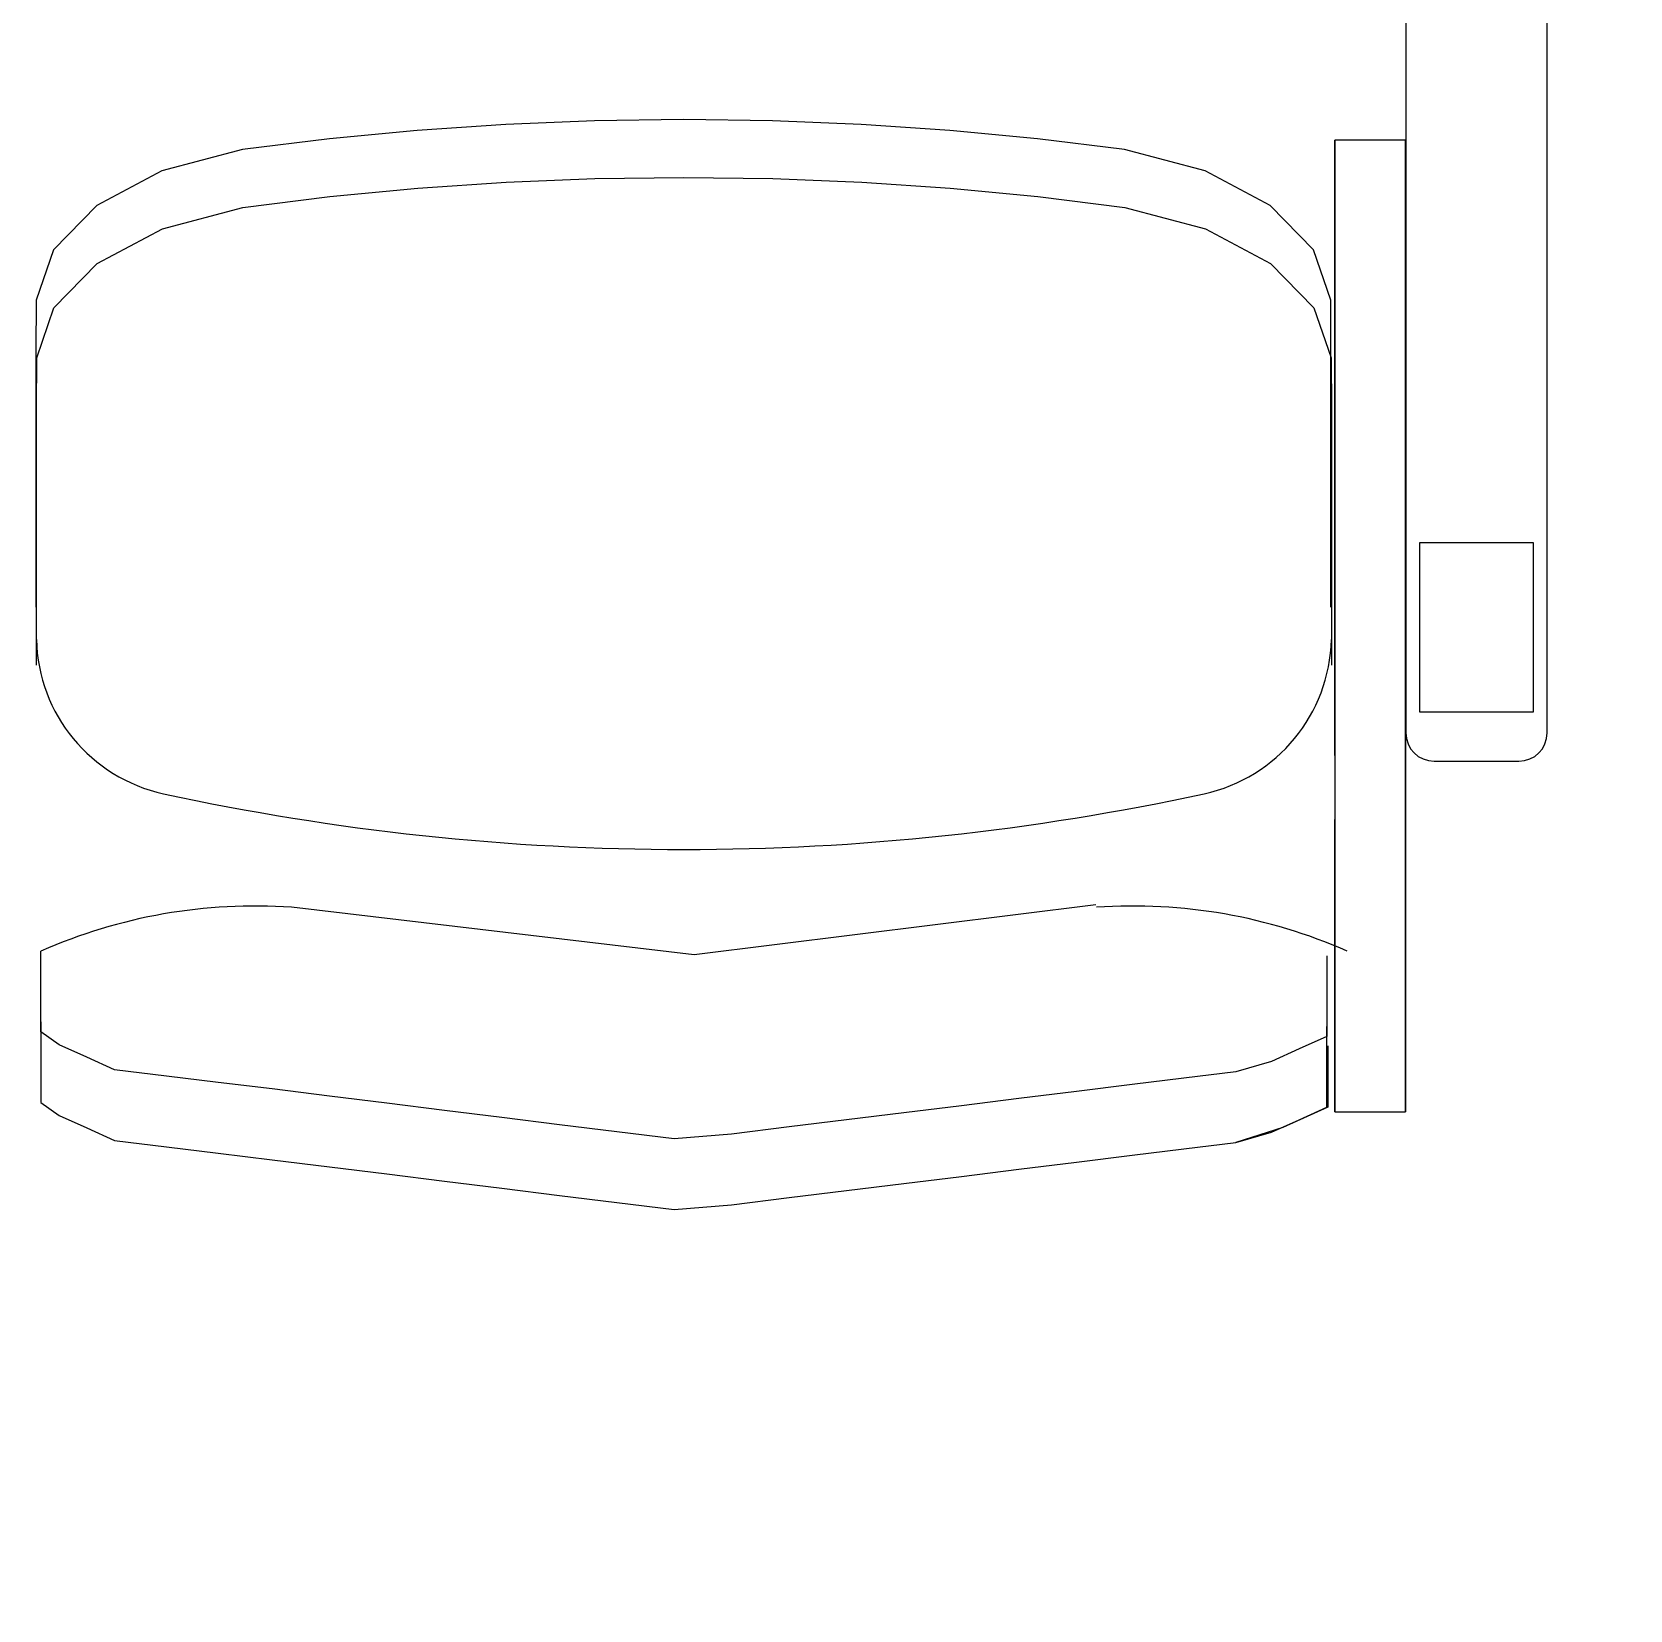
# Model space of a CAD drawing. Header units: millimetres. Extents: x 1210 to 64966, y 534 to 90439.
# Drawn here: x 5547 to 6666, y 48846 to 49951 of the extents above; entities that cross this region are included whole.
import ezdxf

# ---------------------------------------------------------------- set-up
doc = ezdxf.new("R2010")
doc.units = ezdxf.units.MM
doc.layers.add('ARREDI', color=8, linetype='Continuous')
doc.layers.add('RETINI', color=8, linetype='Continuous')

msp = doc.modelspace()

# ---------------------------------------------------------------- hatches: boundary and pattern name
at = {"layer": 'RETINI'}
h = msp.add_hatch(dxfattribs=at)
h.set_pattern_fill('ANSI31', color=256, scale=990, angle=270, style=0)
h.set_pattern_definition([(315, (-385059.34, 422084.75), (87.504464, 87.504464), [])])
h.paths.add_polyline_path([(19624, 32169, 1), (19624, 31670.1, 1)])
h.paths.add_polyline_path([(28336, 31670.1, 1), (28336, 32169, 1)])
h.paths.add_polyline_path([(18881.5, 15334.9), (18881.5, 13948.9), (20267.5, 13948.9), (20267.5, 15334.9)])
h.paths.add_polyline_path([(63481, 41322.4), (63481, 40431.4), (64372, 40431.4), (64372, 41322.4)])
h.paths.add_polyline_path([(63481, 32313.4), (63481, 31422.4), (64372, 31422.4), (64372, 32313.4)])
h.paths.add_polyline_path([(63481, 23700.4), (63481, 22809.4), (64372, 22809.4), (64372, 23700.4)])
h.paths.add_polyline_path([(63481, 15057.6), (63481, 14978.5), (63481, 14166.6), (64372, 14166.6), (64372, 15057.6)])
h.paths.add_polyline_path([(54967, 15057.6), (54967, 14166.6), (55858, 14166.6), (55858, 15057.6)])
h.paths.add_polyline_path([(42661.3, 15057.6), (42661.3, 14562.6), (42898.9, 14562.6), (42898.9, 14820), (45067, 14820), (45067, 15057.6)])
h.paths.add_polyline_path([(42661.3, 14562.6), (42661.3, 14067.6), (45067, 14067.6), (45067, 14166.6), (45067, 14562.6)])
h.paths.add_polyline_path([(45067, 15057.6), (45067, 14166.6), (45958, 14166.6), (45958, 15057.6)])
h.paths.add_polyline_path([(45958, 15097.3), (45958, 15057.6), (45958, 14166.6), (45958, 13513.3), (46453, 13513.3), (46453, 15097.3)])
h.paths.add_polyline_path([(30811, 2316.4), (30811, 534.4), (31405, 534.4), (31405, 2316.4)])
h.paths.add_polyline_path([(35315.5, 17156.5), (35315.5, 14948.8), (36454, 14948.8), (36454, 15186.4), (35553.1, 15186.4), (35553.1, 16879.3), (37206.4, 16879.3), (37206.4, 15186.4), (37444, 15186.4), (37444, 17156.5)])
h.paths.add_polyline_path([(36454, 15186.4), (36454, 14097.4), (37543, 14097.4), (37543, 15186.4)])
h.paths.add_polyline_path([(37543, 15107.1), (37543, 14820), (38215.7, 14820), (38215.7, 14562.6), (38453.3, 14562.6), (38453.3, 15107.1)])
h.paths.add_polyline_path([(37543, 14562.6), (37543, 14097.4), (37543, 14067.6), (38453.3, 14067.6), (38453.3, 14562.6)])
h.paths.add_polyline_path([(37048, 14097.4), (37048, 11325.4), (37543, 11325.4), (37543, 14097.4)])
h.paths.add_polyline_path([(36553, 14097.4), (36553, 11325.4), (36790.6, 11325.4), (36790.6, 14097.4)])
h.paths.add_polyline_path([(36553, 11325.4), (36553, 10731.4), (38335, 10731.4), (38335, 11325.4)])
h.paths.add_polyline_path([(36553, 6820.9), (36553, 6226.9), (38335, 6226.9), (38335, 6820.9)])
h.paths.add_polyline_path([(36454, 2316.4), (36454, 1227.4), (37543, 1227.4), (37543, 2316.4)])
h.paths.add_polyline_path([(36454, 1227.4), (36454, 534.4), (37147, 534.4), (37147, 1227.4)])
h.paths.add_polyline_path([(37543, 2316.4), (37543, 1722.4), (38335, 1722.4), (38335, 2316.4)])
h.paths.add_polyline_path([(36553, 23700.4), (36553, 22809.4), (37444, 22809.4), (37444, 23700.4)], flags=17)
h.paths.add_polyline_path([(35315.5, 25581.4), (35315.5, 20878.9), (37444, 20878.9), (37444, 22809.4), (37206.4, 22809.4), (37206.4, 21116.5), (35553.1, 21116.5), (35553.1, 23700.4), (35553.1, 25343.8), (37206.4, 25343.8), (37206.4, 23700.4), (37444, 23700.4), (37444, 25581.4)])
h.paths.add_polyline_path([(10417, 41421.4), (10417, 40431.4), (11407, 40431.4), (11407, 41421.4)])
h.paths.add_polyline_path([(10714, 41627.7), (10714, 41421.4), (11110, 41421.4), (11110, 41627.7)])
h.paths.add_polyline_path([(16802.5, 41422), (16802.5, 40431.4), (17000.5, 40431.4), (19030, 40431.4), (19030, 40703), (17764, 40703), (17764, 40626.6), (17000.5, 40626.6), (17000.5, 41260.2), (17764, 41260.2), (17764, 41183.8), (19030, 41183.8), (19030, 41422)])
h.paths.add_polyline_path([(13783, 41183.8), (13783, 40703), (14624.5, 40703), (14624.5, 41183.8)], flags=16)
h.paths.add_polyline_path([(2744.5, 40703), (2744.5, 40465.4), (4724.5, 40465.4), (4724.5, 40431.4), (4922.5, 40431.4), (4922.5, 41421.4), (2744.5, 41421.4), (2744.5, 41183.8), (3961.1, 41183.8), (3961.1, 41260.2), (4724.5, 41260.2), (4724.5, 40626.6), (3961.1, 40626.6), (3961.1, 40703)])
h.paths.add_polyline_path([(6902.5, 41422), (6902.5, 40431.4), (7100.5, 40431.4), (8140, 40431.4), (8140, 41422)])
h.paths.add_polyline_path([(7100.5, 41183.8), (7942, 41183.8), (7942, 40703), (7100.5, 40703)], flags=16)
h.paths.add_polyline_path([(7100.5, 41183.8), (7100.5, 40703), (7942, 40703), (7942, 41183.8)], flags=0)
h.paths.add_polyline_path([(13585, 41422), (13585, 40431.4), (13783, 40431.4), (14822.5, 40431.4), (14822.5, 41422)])
h.paths.add_polyline_path([(13783, 40703), (13783, 41183.8), (14624.5, 41183.8), (14624.5, 40703)], flags=0)
h.paths.add_polyline_path([(20168.5, 41421.4), (20168.5, 41248.2), (20555.8, 41248.2), (20555.8, 41421.4), (20506.3, 41421.4), (20506.3, 41392.9), (20481.6, 41392.9), (20481.6, 41421.4), (20432.1, 41421.4), (20432.1, 41392.9), (20407.3, 41392.9), (20407.3, 41421.4)])
h.paths.add_polyline_path([(20407.3, 43756.7), (20407.3, 43728.1), (20357.8, 43728.1), (20357.8, 41421.4), (20407.3, 41421.4), (20407.3, 41392.9), (20432.1, 41392.9), (20432.1, 41421.4), (20481.6, 41421.4), (20481.6, 41392.9), (20506.3, 41392.9), (20506.3, 41421.4), (20555.8, 41421.4), (20555.8, 43728.1), (20506.3, 43728.1), (20506.3, 43756.7), (20481.6, 43756.7), (20481.6, 43728.1), (20432.1, 43728.1), (20432.1, 43756.7)])
h.paths.add_polyline_path([(20432.1, 46208.1), (20432.1, 46236.6), (20407.3, 46236.6), (20407.3, 46208.1), (20357.8, 46208.1), (20357.8, 43901.4), (20407.3, 43901.4), (20407.3, 43872.8), (20432.1, 43872.8), (20432.1, 43901.4), (20481.6, 43901.4), (20481.6, 43872.8), (20506.3, 43872.8), (20506.3, 43901.4), (20555.8, 43901.4), (20555.8, 46208.1), (20506.3, 46208.1), (20506.3, 46236.6), (20481.6, 46236.6), (20481.6, 46208.1)])
h.paths.add_polyline_path([(20432.1, 43901.4), (20432.1, 43872.8), (20407.3, 43872.8), (20407.3, 43901.4), (20357.8, 43901.4), (20357.8, 43728.1), (20407.3, 43728.1), (20407.3, 43756.7), (20432.1, 43756.7), (20432.1, 43728.1), (20481.6, 43728.1), (20481.6, 43756.7), (20506.3, 43756.7), (20506.3, 43728.1), (20555.8, 43728.1), (20555.8, 43901.4), (20506.3, 43901.4), (20506.3, 43872.8), (20481.6, 43872.8), (20481.6, 43901.4)])
h.paths.add_polyline_path([(20357.8, 46381.3), (20357.8, 46208.1), (20407.3, 46208.1), (20407.3, 46236.6), (20432.1, 46236.6), (20432.1, 46208.1), (20481.6, 46208.1), (20481.6, 46236.6), (20506.3, 46236.6), (20506.3, 46208.1), (20555.8, 46208.1), (20555.8, 46381.3)])
h.paths.add_polyline_path([(20357.8, 46604.1), (20357.8, 46430.8), (20555.8, 46430.8), (20555.8, 46604.1)])
h.paths.add_polyline_path([(20357.8, 49192.9), (20357.8, 49019.7), (20555.8, 49019.7), (20555.8, 49192.9)])
h.paths.add_polyline_path([(19129, 41421.4), (19129, 40431.4), (20119, 40431.4), (20119, 41421.4)])
h.paths.add_polyline_path([(22304.1, 57162.4), (22304.1, 56658.3), (23426.8, 56658.3), (23426.8, 56816.7), (22462.5, 56816.7), (22462.5, 57162.4)])
h.paths.add_polyline_path([(20357.8, 57162.4), (20357.8, 49242.4), (24260.9, 49242.4), (24260.9, 49539.4), (23664.4, 49539.4), (23664.4, 51356.3), (23426.8, 51356.3), (23426.8, 49539.4), (20654.8, 49539.4), (20654.8, 51667.7), (20654.8, 53311.3), (20753.8, 53311.3), (20753.8, 53548.9), (20654.8, 53548.9), (20654.8, 57063.4), (20654.8, 57162.4)])
h.paths.add_polyline_path([(22495, 58053.4), (22495, 57162.4), (23386, 57162.4), (23386, 58053.4)])
h.paths.add_polyline_path([(23386, 58152.4), (23386, 58053.4), (23386, 57648.4), (23559.5, 57648.4), (23559.5, 57162.4), (24054.5, 57162.4), (24054.5, 58152.4)])
h.paths.add_polyline_path([(23426.8, 57162.4), (23426.8, 57112.9), (23426.8, 56816.7), (23426.8, 56658.3), (23426.8, 52754.9), (23664.4, 52754.9), (23664.4, 55709.6), (24054.5, 55709.6), (24054.5, 57162.4)])
h.paths.add_polyline_path([(22139.8, 53548.9), (22139.8, 53311.3), (23426.8, 53311.3), (23426.8, 53548.9)], flags=17)
h.paths.add_polyline_path([(12397, 58053.4), (12397, 57162.4), (13288, 57162.4), (13288, 58053.4)])
h.paths.add_polyline_path([(13288, 57400), (13288, 57162.4), (22495, 57162.4), (22495, 57400)])
h.paths.add_polyline_path([(13288, 58152.4), (13288, 58053.4), (13288, 57648.4), (22495, 57648.4), (22495, 58053.4), (22495, 58152.4)])
h.paths.add_polyline_path([(2596, 58152.4), (2596, 58053.4), (2596, 57648.4), (12397, 57648.4), (12397, 58053.4), (12397, 58152.4)])
h.paths.add_polyline_path([(1705, 57162.4), (1507, 57162.4), (1507, 55295.4), (2695, 55295.4), (2695, 57162.4), (12397, 57162.4), (12397, 57400), (2596, 57400), (2596, 57162.4), (2457.4, 57162.4), (2457.4, 55542.9), (2002, 55542.9), (2002, 57162.4)])
h.paths.add_polyline_path([(33493.9, 41708.5), (33493.9, 41421.4), (34087.9, 41421.4), (34087.9, 41708.5)], flags=17)
h.paths.add_polyline_path([(27742, 41708.5), (27742, 41421.4), (28092.4, 41421.4), (28092.4, 41627.7), (28488.4, 41627.7), (28488.4, 41421.4), (28831, 41421.4), (33493.9, 41421.4), (33493.9, 41708.5)], flags=17)
h.paths.add_polyline_path([(27841, 41421.4), (27841, 40431.4), (28831, 40431.4), (28831, 41421.4)], flags=17)
h.paths.add_polyline_path([(37910, 57063.4), (37910, 56063.5), (37206.4, 56063.5), (37206.4, 55092.9), (34375, 55092.9), (34375, 54855.3), (37444, 54855.3), (37444, 55825.9), (37493.5, 55825.9), (38147.6, 55825.9), (38147.6, 57063.4)])
h.paths.add_polyline_path([(36553, 50331.4), (36553, 49440.4), (37444, 49440.4), (37444, 50331.4)])
h.paths.add_polyline_path([(36553, 52736.7), (36553, 50331.4), (36681.7, 50331.4), (36681.7, 52736.7)], flags=17)
h.paths.add_polyline_path([(36040.9, 52974.3), (36040.9, 52736.7), (37206.4, 52736.7), (37206.4, 50331.4), (37444, 50331.4), (37444, 52974.3)])
h.paths.add_polyline_path([(36553, 46472.6), (36553, 44318), (36682.1, 44318.3), (36683.5, 46615.2)])
h.paths.add_polyline_path([(37315.3, 47306.1), (37315.3, 44318), (37493.5, 44318), (37493.5, 47501)])
h.paths.add_polyline_path([(37206.4, 47187.1), (37206.4, 44318), (37315.3, 44318), (37315.3, 47306.1)])
h.paths.add_polyline_path([(36553, 49440.4), (36553, 46472.6), (37444, 47446.9), (37444, 49440.4), (37206.4, 49440.4), (37206.4, 47480.5), (36681.7, 46906.7), (36681.7, 49440.4)])
h.paths.add_polyline_path([(36553, 44318), (36553, 41322.4), (36681.7, 41322.4), (36681.7, 43128.7), (36681.7, 43762.3), (36681.7, 44120), (37206.4, 44120), (37206.4, 43844.6), (37315.3, 43844.6), (37315.3, 44318), (37206.4, 44318)])
h.paths.add_polyline_path([(37315.3, 44318), (37315.3, 43844.6), (37343.5, 43844.6), (37343.5, 43046.4), (37206.4, 43046.4), (37206.4, 41322.4), (37444, 41322.4), (37444, 44318)])
h.paths.add_polyline_path([(36553, 41322.4), (36553, 41316.1), (36553, 40431.4), (36559.4, 40431.4), (37444, 40431.4), (37444, 41322.4)])
h.paths.add_polyline_path([(37206.4, 36562.4), (37206.4, 32313.4), (37315.3, 32313.4), (37315.3, 36562.4)], flags=16)
h.paths.add_polyline_path([(35553.1, 38194), (35553.1, 40431.4), (35266, 40431.4), (35266, 37956.4), (35424.4, 37956.4), (35424.4, 34194.4), (35315.5, 34194.4), (35315.5, 29343.4), (37444, 29343.4), (37444, 31422.4), (37206.4, 31422.4), (37206.4, 29581), (35553.1, 29581), (35553.1, 33956.8), (35662, 33956.8), (35662, 38194)])
h.paths.add_polyline_path([(36553, 32313.4), (36553, 31422.4), (37444, 31422.4), (37444, 32313.4)], flags=17)
h.paths.add_polyline_path([(37206.4, 40431.4), (37206.4, 37360.5), (37343.5, 37360.5), (37343.5, 36562.4), (37315.3, 36562.4), (37315.3, 32313.4), (37444, 32313.4), (37444, 40431.4)], flags=16)
h.paths.add_polyline_path([(28092.4, 53804.1), (28092.4, 53311.3), (30424.9, 53311.3), (30424.9, 53053.7), (30662.5, 53053.7), (30662.5, 53311.3), (34087.9, 53311.3), (34087.9, 53548.9), (30761.5, 53548.9), (30761.5, 53804.1), (30523.9, 53804.1), (30523.9, 53548.9), (28330, 53548.9), (28330, 53804.1)], flags=17)
h.paths.add_polyline_path([(30523.9, 57112.9), (30523.9, 55190.1), (30761.5, 55190.1), (30761.5, 57112.9)], flags=17)
h.paths.add_polyline_path([(27668, 57112.9), (27668, 55680.6), (28092.4, 55680.6), (28092.4, 55190.1), (28330, 55190.1), (28330, 56857.1), (28092.4, 56857.1), (28092.4, 57112.9)], flags=17)
h.paths.add_polyline_path([(28120.2, 57112.9), (28092.4, 57112.9), (28092.4, 56857.1), (28488.4, 56857.1), (28488.4, 57112.9)], flags=17)
h.paths.add_polyline_path([(27668, 58399.9), (27668, 58201.9), (33484, 58201.9), (38405, 58201.9), (38405, 58399.9)])
h.paths.add_polyline_path([(33484, 58152.4), (33484, 58053.4), (33484, 57657.4), (37910, 57657.4), (37910, 57063.4), (38147.6, 57063.4), (38197.1, 57063.4), (38405, 57063.4), (38405, 58152.4)])
h.paths.add_polyline_path([(33484, 57400), (33484, 57162.4), (34087.9, 57162.4), (34087.9, 57112.9), (34087.9, 55825.9), (34087.9, 49539.4), (30662.5, 49539.4), (30662.5, 51667.7), (30424.9, 51667.7), (30424.9, 49539.4), (28330, 49539.4), (28092.4, 49539.4), (27428.9, 49539.4), (27428.9, 49242.4), (34087.9, 49242.4), (34087.9, 40431.4), (36553, 40431.4), (36553, 40718.5), (34375, 40718.5), (34375, 52742.5), (34654.9, 52742.5), (34654.9, 52974.3), (34375, 52974.3), (34375, 57400)])
h.paths.add_polyline_path([(27668, 58152.4), (27668, 57162.4), (28163, 57162.4), (28163, 57657.4), (32593, 57657.4), (32593, 58053.4), (32593, 58152.4)])
h.paths.add_polyline_path([(28163, 57400), (28163, 57162.4), (32593, 57162.4), (32593, 57400)], flags=17)
h.paths.add_polyline_path([(32593, 58053.4), (32593, 57162.4), (33484, 57162.4), (33484, 58053.4)])
h.paths.add_polyline_path([(32818.4, 64323.6), (32818.4, 63927.6), (33214.4, 63927.6), (33214.4, 64323.6)], flags=16)
h.paths.add_polyline_path([(43015.4, 64323.6), (43015.4, 63927.6), (43411.4, 63927.6), (43411.4, 64323.6)], flags=16)
h.paths.add_polyline_path([(22736.6, 64323.6), (22736.6, 63927.6), (23132.6, 63927.6), (23132.6, 64323.6)])
h.paths.add_polyline_path([(22736.6, 64370.5), (22736.6, 64323.6), (23132.6, 64323.6), (23132.6, 63927.6), (22736.6, 63927.6), (22736.6, 63875.5), (63530.5, 63875.5), (63530.5, 64370.5)])
h.paths.add_polyline_path([(32818.4, 64323.6), (33214.4, 64323.6), (33214.4, 63927.6), (32818.4, 63927.6)], flags=0)
h.paths.add_polyline_path([(43015.4, 64323.6), (43411.4, 64323.6), (43411.4, 63927.6), (43015.4, 63927.6)], flags=0)
h.paths.add_polyline_path([(54148.2, 64323.6), (54544.2, 64323.6), (54544.2, 63927.6), (54148.2, 63927.6)], flags=16)
h.paths.add_polyline_path([(54193.7, 64266.8), (54193.7, 64286.6), (54510.5, 64286.6), (54510.5, 64266.8), (54387.7, 64266.8, 0.414214), (54358, 64237.1), (54358, 64019.3, 0.414214), (54387.7, 63989.6), (54510.5, 63989.6), (54510.5, 63969.8), (54193.7, 63969.8), (54193.7, 63989.6), (54316.4, 63989.6, 0.414214), (54346.1, 64019.3), (54346.1, 64237.1, 0.414214), (54316.4, 64266.8)], flags=0)
h.paths.add_polyline_path([(54274, 58152.4), (54274, 58053.4), (54274, 57657.4), (63481, 57657.4), (63481, 58053.4), (63481, 58152.4)])
h.paths.add_polyline_path([(54274, 57400), (54274, 57162.4), (63481, 57162.4), (63481, 57400)])
h.paths.add_polyline_path([(53383, 58053.4), (53383, 57162.4), (54274, 57162.4), (54274, 58053.4)])
h.paths.add_polyline_path([(43285, 58053.4), (43285, 57162.4), (44176, 57162.4), (44176, 58053.4)])
h.paths.add_polyline_path([(44176, 58152.4), (44176, 58053.4), (44176, 57657.4), (53383, 57657.4), (53383, 58053.4), (53383, 58152.4)])
h.paths.add_polyline_path([(44176, 57400), (44176, 57162.4), (53383, 57162.4), (53383, 57400)])
h.paths.add_polyline_path([(41532, 58152.4), (41532, 57112.9), (42027, 57112.9), (42027, 57301), (42027, 57657.4), (43285, 57657.4), (43285, 58053.4), (43285, 58152.4)])
h.paths.add_polyline_path([(42027, 57400), (42027, 57162.4), (43285, 57162.4), (43285, 57400)])
h.paths.add_polyline_path([(41789.4, 57112.9), (41789.4, 55825.9), (63431.5, 55825.9), (63431.5, 56063.5), (42027, 56063.5), (42027, 57112.9)])
h.paths.add_polyline_path([(63382, 49318.2), (63382, 48922.2), (64966, 48922.2), (64966, 48922.4), (64966, 49318.2)])
h.paths.add_polyline_path([(63481, 50331.4), (63481, 49440.4), (64372, 49440.4), (64372, 50331.4)])
h.paths.add_polyline_path([(63481, 58053.4), (63481, 57162.4), (64372, 57162.4), (64372, 58053.4)])
h.paths.add_polyline_path([(63481, 57162.4), (63481, 50331.4), (63718.6, 50331.4), (63718.6, 57162.4)])
h.paths.add_polyline_path([(63976, 57162.4), (63976, 50331.4), (64372, 50331.4), (64471, 50331.4), (64471, 57162.4), (64372, 57162.4)])
h.paths.add_polyline_path([(63580, 64313.4), (63580, 63521.4), (64372, 63521.4), (64372, 64313.4)])
h.paths.add_polyline_path([(63580, 63521.4), (63580, 58795.9), (63817.6, 58795.9), (63817.6, 63521.4)])
h.paths.add_polyline_path([(63976, 63521.4), (63976, 58795.9), (64471, 58795.9), (64471, 63521.4), (64372, 63521.4)])
h.paths.add_polyline_path([(63530.5, 58795.9), (63530.5, 58399.9), (64520.5, 58399.9), (64520.5, 58795.9)])
h.paths.add_polyline_path([(63580, 90389.6), (63580, 89597.6), (64372, 89597.6), (64372, 90389.6)])
h.paths.add_polyline_path([(63580, 89597.6), (63580, 81624.7), (63817.6, 81624.7), (63817.6, 89597.6)])
h.paths.add_polyline_path([(63976, 89597.6), (63976, 81624.7), (64372, 81624.7), (64471, 81624.7), (64471, 89597.6), (64372, 89597.6)])
h.paths.add_polyline_path([(63580, 81624.7), (63580, 80832.7), (64372, 80832.7), (64372, 81624.7)])
h.paths.add_polyline_path([(63580, 80832.7), (63580, 64313.4), (63817.6, 64313.4), (63817.6, 80832.7)])
h.paths.add_polyline_path([(63976, 80832.7), (63976, 64313.4), (64372, 64313.4), (64471, 64313.4), (64471, 80832.7), (64372, 80832.7)])
h.paths.add_polyline_path([(53267.5, 90389.6), (53267.5, 90092.6), (53267.5, 89597.6), (54059.5, 89597.6), (54059.5, 90389.6)])
h.paths.add_polyline_path([(32642.5, 81624.7), (32642.5, 80832.7), (33434.5, 80832.7), (33434.5, 81624.7)])
h.paths.add_polyline_path([(42955, 81624.7), (42955, 80832.7), (43747, 80832.7), (43747, 81624.7)])
h.paths.add_polyline_path([(42955, 90389.6), (42955, 89597.6), (43747, 89597.6), (43747, 90389.6)])
h.paths.add_polyline_path([(22330, 73704.7), (22330, 72912.7), (23122, 72912.7), (23122, 73704.7)])
h.paths.add_polyline_path([(22627, 81624.7), (22627, 81479.6), (22330, 81479.6), (22330, 80832.7), (23122, 80832.7), (23122, 80938.5), (23122, 81624.7)])
h.paths.add_polyline_path([(22330, 81624.7), (22330, 81479.6), (22627, 81479.6), (22627, 81624.7)])
h.paths.add_polyline_path([(12017.5, 73704.7), (12017.5, 72912.7), (12809.5, 72912.7), (12809.5, 73704.7)])
h.paths.add_polyline_path([(2259.4, 72859.8), (2259.4, 59340.4), (2497, 59340.4), (2497, 72859.8)])
h.paths.add_polyline_path([(1705, 73651.8), (1705, 72859.8), (2497, 72859.8), (2497, 73651.8)])
h.paths.add_polyline_path([(1705, 58053.4), (1705, 57162.4), (2596, 57162.4), (2596, 58053.4)])
h.paths.add_polyline_path([(1705, 59340.4), (1705, 58548.4), (2497, 58548.4), (2497, 59340.4)])
h.paths.add_polyline_path([(1705, 72859.8), (1606, 72859.8), (1606, 59340.4), (1705, 59340.4), (2101, 59340.4), (2101, 72859.8)])
h.paths.add_polyline_path([(1507, 46642.8), (1507, 45435), (2695, 45435), (2695, 46642.8)])
h.paths.add_polyline_path([(2002, 46395.3), (2457.4, 46395.3), (2457.4, 45682.5), (2002, 45682.5)], flags=0)
h.paths.add_polyline_path([(2002, 46395.3), (2002, 45682.5), (2457.4, 45682.5), (2457.4, 46395.3)], flags=16)
h.paths.add_polyline_path([(1507, 49929.6), (1507, 48721.8), (2695, 48721.8), (2695, 49929.6)])
h.paths.add_polyline_path([(2002, 49682.1), (2457.4, 49682.1), (2457.4, 48969.3), (2002, 48969.3)], flags=16)
h.paths.add_polyline_path([(2002, 49682.1), (2002, 48969.3), (2457.4, 48969.3), (2457.4, 49682.1)], flags=16)
h.paths.add_polyline_path([(1507, 53216.4), (1507, 52008.6), (2695, 52008.6), (2695, 53216.4)])
h.paths.add_polyline_path([(2002, 52968.9), (2457.4, 52968.9), (2457.4, 52256.1), (2002, 52256.1)], flags=0)
h.paths.add_polyline_path([(2002, 52968.9), (2002, 52256.1), (2457.4, 52256.1), (2457.4, 52968.9)], flags=16)
h.paths.add_polyline_path([(1606, 41421.4), (1606, 40332.4), (2695, 40332.4), (2695, 41421.4)])
h.paths.add_polyline_path([(1507, 43356), (1507, 41421.4), (1606, 41421.4), (1606, 41421.4), (2002, 41421.4), (2002, 43108.5), (2457.4, 43108.5), (2457.4, 41421.4), (2695, 41421.4), (2695, 43356)])
h.paths.add_polyline_path([(2457.4, 40332.4), (2457.4, 36309.1), (2516.8, 36309.1), (2516.8, 40332.4)], flags=16)
h.paths.add_polyline_path([(1883.2, 40332.4), (1883.2, 36309.1), (2002, 36309.1), (2002, 40332.4)], flags=17)
h.paths.add_polyline_path([(2516.8, 40332.4), (2516.8, 36309.1), (2564.5, 36309.1), (2564.5, 35455.7), (2457.4, 35455.7), (2457.4, 32412.3), (2695, 32412.3), (2695, 40332.4)])
h.paths.add_polyline_path([(1606, 32412.3), (1606, 31323.3), (2695, 31323.3), (2695, 32412.3)])
h.paths.add_polyline_path([(1606, 40332.4), (1507, 40332.4), (1507, 32412.3), (1606, 32412.3), (2002, 32412.3), (2002, 35455.7), (1835.5, 35455.7), (1835.5, 36309.1), (1883.2, 36309.1), (1883.2, 40332.4)])
h.paths.add_polyline_path([(1606, 31323.3), (1507, 31323.3), (1507, 23799.4), (1606, 23799.4), (1883.2, 23799.4), (1883.2, 27426.6), (1835.5, 27426.6), (1835.5, 28280), (2002, 28280), (2002, 31323.3)])
h.paths.add_polyline_path([(1883.2, 27426.6), (1883.2, 23799.4), (2002, 23799.4), (2002, 27426.6)])
h.paths.add_polyline_path([(2457.4, 27426.6), (2457.4, 23799.4), (2516.8, 23799.4), (2516.8, 27426.6)])
h.paths.add_polyline_path([(2457.4, 31323.3), (2457.4, 28280), (2564.5, 28280), (2564.5, 27426.6), (2516.8, 27426.6), (2516.8, 23799.4), (2695, 23799.4), (2695, 31323.3)])
h.paths.add_polyline_path([(1606, 22710.4), (1507, 22710.4), (1507, 15186.4), (1606, 15186.4), (2002, 15186.4), (2002, 22710.4)])
h.paths.add_polyline_path([(2457.4, 22710.4), (2457.4, 15186.4), (2695, 15186.4), (2695, 22710.4)])
h.paths.add_polyline_path([(1606, 15186.4), (1606, 14097.4), (2002, 14097.4), (2695, 14097.4), (2695, 15186.4)])
h.paths.add_polyline_path([(1606, 23799.4), (1606, 22710.4), (2695, 22710.4), (2695, 23799.4)])
h.paths.add_polyline_path([(1210, 5979.4), (1210, 5385.4), (2794, 5385.4), (2794, 5979.4)])
h.paths.add_polyline_path([(1210, 10719.7), (1210, 5979.4), (2794, 5979.4), (2794, 9467.1), (2695, 9490.1), (2794, 9490.1), (2794, 10719.7)])
h.paths.add_polyline_path([(1606, 11313.7), (1210, 11313.7), (1210, 10731.9), (1210, 10719.7), (2794, 10719.7), (2794, 11313.7)])
h.paths.add_polyline_path([(1507, 14097.4), (1507, 11313.7), (1606, 11313.7), (2002, 11313.7), (2002, 14097.4)])
h.paths.add_polyline_path([(2457.4, 14097.4), (2457.4, 11313.7), (2695, 11313.7), (2695, 14097.4)])
h.paths.add_polyline_path([(1606, 2316.4), (1606, 1227.4), (2695, 1227.4), (2695, 2316.4)])
h.paths.add_polyline_path([(1507, 5385.4), (1507, 2316.4), (1606, 2316.4), (2002, 2316.4), (2002, 5385.4)])
h.paths.add_polyline_path([(2457.4, 5385.4), (2457.4, 2316.4), (2695, 2316.4), (2695, 5385.4)])
h.paths.add_polyline_path([(2695, 1623.4), (2695, 1227.4), (2695, 1128.4), (7843, 1128.4), (7843, 1623.4)])
h.paths.add_polyline_path([(2695, 2316.4), (2695, 2078.8), (7843, 2078.8), (7843, 2316.4)])
h.paths.add_polyline_path([(25663, 534.4), (25663, 2316.4), (25069, 2316.4), (25069, 534.4), (25118.5, 534.4)])
h.paths.add_polyline_path([(19921, 534.4), (19921, 2316.4), (19327, 2316.4), (19327, 534.4), (19376.5, 534.4)])
h.paths.add_polyline_path([(14179, 534.4), (14179, 2316.4), (13585, 2316.4), (13585, 534.4), (13634.5, 534.4)])
h.paths.add_polyline_path([(8437, 534.4), (8437, 2316.4), (7843, 2316.4), (7843, 534.4)])
h.paths.add_polyline_path([(2457.4, 15195.4), (2002, 15195.4), (2002, 15186.4), (2457.4, 15186.4)])

# ---------------------------------------------------------------- linework, layer by layer
at = {"layer": 'ARREDI'}
for p, q in [((6509.4, 49994.8, -1423.9), (6509.4, 49460.2, -1423.9)), ((6608.4, 49460.2, -1423.9), (6608.4, 49994.8, -1423.9)), ((6529.2, 49440.4, -1423.9), (6588.6, 49440.4, -1423.9)), ((6011, 49304.9, -383.6), (5729.1, 49338.1, -383.6)), ((6292.3, 49339.8, -383.6), (6011, 49304.9, -383.6)), ((6454.8, 49241.2, -182), (6454.8, 49219.7, -88.5)), ((6454.8, 49219.7, -88.5), (6454.8, 49198.1, 5)), ((6454.8, 49198.1, 5), (6423.4, 49184, 60.8)), ((6423.4, 49184, 60.8), (6390.3, 49173.4, 102.8))]:
    msp.add_line(p, q, dxfattribs=at)
msp.add_lwpolyline([(6459.7, 49194.8), (6509.2, 49194.8), (6509.2, 49875.3), (6459.7, 49875.3)], close=True, dxfattribs=at)
at = {"layer": 'ARREDI', "elevation": -1423.9}
msp.add_lwpolyline([(6598.5, 49593.6), (6598.5, 49474.8), (6519.3, 49474.8), (6519.3, 49593.6)], close=True, dxfattribs=at)
at = {"layer": 'ARREDI'}
for centre, radius, start, end in [((5663.5, 49528.1, -638.2), 113, 181.2464, 257.7753), ((6344.3, 49528.1, -450.2), 113, 282.2247, 358.7536), ((6529.2, 49460.2, -1423.9), 19.8, 180, 270), ((6588.6, 49460.2, -1423.9), 19.8, 270, 0), ((6003.9, 51098.4, -450.2), 1719.8, 257.769, 282.231), ((5703.7, 48967, -244.9), 372, 86.0776, 113.7817), ((6318.3, 48967, -244.9), 372, 66.2183, 93.9224)]:
    msp.add_arc(centre, radius, start, end, dxfattribs=at)
for points, invisible_edges in [([(5817.5, 49841.6, -0.9), (5879.4, 49845.8, 5), (5879.1, 49886.3, -23.4), (5817.2, 49882.1, -29.4)], 10), ([(5879.4, 49845.8, 5), (5941.6, 49848.3, 8.6), (5941.3, 49888.8, -19.9), (5879.1, 49886.3, -23.4)], 10), ([(5941.6, 49848.3, 8.6), (6003.9, 49849.1, 9.8), (6003.6, 49889.6, -18.7), (5941.3, 49888.8, -19.9)], 10), ([(6003.9, 49849.1, 9.8), (6066.2, 49848.3, 8.6), (6065.9, 49888.8, -19.9), (6003.6, 49889.6, -18.7)], 10), ([(6066.2, 49848.3, 8.6), (6128.4, 49845.8, 5), (6128.1, 49886.3, -23.4), (6065.9, 49888.8, -19.9)], 10), ([(6128.4, 49845.8, 5), (6190.3, 49841.6, -0.9), (6190, 49882.1, -29.4), (6128.1, 49886.3, -23.4)], 10), ([(5695.1, 49828.2, -20), (5756, 49835.7, -9.2), (5755.7, 49876.2, -37.7), (5694.8, 49868.6, -48.5)], 10), ([(5756, 49835.7, -9.2), (5817.5, 49841.6, -0.9), (5817.2, 49882.1, -29.4), (5755.7, 49876.2, -37.7)], 10), ([(6190.3, 49841.6, -0.9), (6251.8, 49835.7, -9.2), (6251.5, 49876.2, -37.7), (6190, 49882.1, -29.4)], 10), ([(6251.8, 49835.7, -9.2), (6312.7, 49828.2, -20), (6312.4, 49868.6, -48.5), (6251.5, 49876.2, -37.7)], 10), ([(6459.7, 49875.3, -517.4), (6459.7, 49874.8, -522.3), (6459.7, 49873.4, -526.9)], 12), ([(6459.7, 49873.4, -507.9), (6459.7, 49874.8, -512.5), (6459.7, 49875.3, -517.4)], 12), ([(6509.2, 49875.3, -517.4), (6509.2, 49874.8, -512.5), (6509.2, 49873.4, -507.9)], 12), ([(6509.2, 49716.7, -543.6), (6509.2, 49874.8, -522.3), (6509.2, 49875.3, -517.4)], 13), ([(6509.2, 49716.7, -543.6), (6509.2, 49873.4, -526.9), (6509.2, 49874.8, -522.3)], 13), ([(5638.7, 49813.2, -41.2), (5695.1, 49828.2, -20), (5694.8, 49868.6, -48.5), (5638.4, 49853.7, -69.7)], 10), ([(6312.7, 49828.2, -20), (6369.1, 49813.2, -41.2), (6368.8, 49853.7, -69.7), (6312.4, 49868.6, -48.5)], 10), ([(6459.7, 49873.4, -526.9), (6459.7, 49871.1, -531.2), (6459.7, 49868, -535)], 12), ([(6459.7, 49868, -499.8), (6459.7, 49871.1, -503.6), (6459.7, 49873.4, -507.9)], 12), ([(6459.7, 49868, -535), (6459.7, 49864.2, -538.1), (6459.7, 49859.9, -540.4)], 12), ([(6459.7, 49444.3, -491.4), (6459.7, 49864.2, -496.7), (6459.7, 49868, -499.8)], 13), ([(6459.7, 49444.3, -491.4), (6459.7, 49859.9, -494.4), (6459.7, 49864.2, -496.7)], 13), ([(6509.2, 49873.4, -507.9), (6509.2, 49871.1, -503.6), (6509.2, 49868, -499.8)], 12), ([(6509.2, 49716.7, -543.6), (6509.2, 49724.4, -542.8), (6509.2, 49873.4, -526.9)], 14), ([(6509.2, 49724.4, -542.8), (6509.2, 49871.1, -531.2), (6509.2, 49873.4, -526.9)], 13), ([(6509.2, 49724.4, -542.8), (6509.2, 49868, -535), (6509.2, 49871.1, -531.2)], 13), ([(6509.2, 49868, -499.8), (6509.2, 49864.2, -496.7), (6509.2, 49859.9, -494.4)], 12), ([(6509.2, 49724.4, -542.8), (6509.2, 49864.2, -538.1), (6509.2, 49868, -535)], 13), ([(6509.2, 49724.4, -542.8), (6509.2, 49859.9, -540.4), (6509.2, 49864.2, -538.1)], 13), ([(5593.1, 49789, -75.6), (5638.7, 49813.2, -41.2), (5638.4, 49853.7, -69.7), (5592.8, 49829.5, -104.1)], 10), ([(6369.1, 49813.2, -41.2), (6414.7, 49789, -75.6), (6414.4, 49829.5, -104.1), (6368.8, 49853.7, -69.7)], 10), ([(6459.7, 49859.9, -540.4), (6459.7, 49855.2, -541.8), (6459.7, 49850.4, -542.3)], 12), ([(6459.7, 49444.3, -491.4), (6459.7, 49844.1, -493.3), (6459.7, 49859.9, -494.4)], 14), ([(6459.7, 49844.1, -493.3), (6459.7, 49855.2, -493), (6459.7, 49859.9, -494.4)], 13), ([(6459.7, 49844.1, -493.3), (6459.7, 49850.3, -492.5), (6459.7, 49855.2, -493)], 13), ([(6509.2, 49709.3, -545.8), (6509.2, 49716.7, -543.6), (6509.2, 49859.9, -494.4)], 14), ([(6509.2, 49859.9, -494.4), (6509.2, 49855.2, -493), (6509.2, 49850.3, -492.5)], 12), ([(6509.2, 49724.4, -542.8), (6509.2, 49855.2, -541.8), (6509.2, 49859.9, -540.4)], 13), ([(6509.2, 49724.4, -542.8), (6509.2, 49850.4, -542.3), (6509.2, 49855.2, -541.8)], 12), ([(6459.7, 49444.3, -491.4), (6459.7, 49850.4, -542.3), (6459.7, 49724.4, -542.8)], 13), ([(6459.7, 49844.1, -493.3), (6459.7, 49845.5, -493), (6459.7, 49850.3, -492.5)], 12), ([(6509.2, 49850.3, -492.5), (6509.2, 49845.5, -493), (6509.2, 49844.1, -493.3)], 12), ([(6509.2, 49709.3, -545.8), (6509.2, 49844.1, -493.3), (6509.2, 49444.3, -491.4)], 13), ([(5562.7, 49757.9, -119.9), (5593.1, 49789, -75.6), (5592.8, 49829.5, -104.1), (5562.4, 49798.4, -148.4)], 10), ([(6414.7, 49789, -75.6), (6445.1, 49757.9, -119.9), (6444.8, 49798.4, -148.4), (6414.4, 49829.5, -104.1)], 10), ([(5550.7, 49722.8, -169.8), (5562.7, 49757.9, -119.9), (5562.4, 49798.4, -148.4), (5550.4, 49763.3, -198.2)], 10), ([(6445.1, 49757.9, -119.9), (6457.1, 49722.8, -169.8), (6456.8, 49763.3, -198.2), (6444.8, 49798.4, -148.4)], 10), ([(5550.5, 49687, -220.7), (5550.7, 49722.8, -169.8), (5550.4, 49763.3, -198.2), (5550.2, 49727.5, -249.2)], 10), ([(6457.1, 49722.8, -169.8), (6457.3, 49687, -220.7), (6457, 49727.5, -249.2), (6456.8, 49763.3, -198.2)], 10), ([(5550.5, 49651.1, -271.7), (5550.5, 49687, -220.7), (5550.2, 49727.5, -249.2), (5550.2, 49691.6, -300.2)], 10), ([(6457.3, 49687, -220.7), (6457.3, 49651.1, -271.7), (6457, 49691.6, -300.2), (6457, 49727.5, -249.2)], 10), ([(6459.7, 49444.3, -491.4), (6459.7, 49724.4, -542.8), (6459.7, 49716.7, -543.6)], 13), ([(6459.7, 49556.7, -554.4), (6459.7, 49550.7, -549.5), (6459.7, 49716.7, -543.6)], 14), ([(6459.7, 49716.7, -543.6), (6459.7, 49561.6, -560.4), (6459.7, 49556.7, -554.4)], 13), ([(6459.7, 49716.7, -543.6), (6459.7, 49709.3, -545.8), (6459.7, 49561.6, -560.4)], 14), ([(6459.7, 49709.3, -545.8), (6459.7, 49565.2, -567.2), (6459.7, 49561.6, -560.4)], 13), ([(6459.7, 49709.3, -545.8), (6459.7, 49702.4, -549.5), (6459.7, 49565.2, -567.2)], 14), ([(6509.2, 49702.4, -549.5), (6509.2, 49709.3, -545.8), (6509.2, 49444.3, -491.4)], 14), ([(6459.7, 49702.4, -549.5), (6459.7, 49567.5, -574.7), (6459.7, 49565.2, -567.2)], 13), ([(6459.7, 49702.4, -549.5), (6459.7, 49696.4, -554.4), (6459.7, 49567.5, -574.7)], 14), ([(6459.7, 49696.4, -554.4), (6459.7, 49691.5, -560.4), (6459.7, 49585.5, -653)], 14), ([(6509.2, 49696.4, -554.4), (6509.2, 49702.4, -549.5), (6509.2, 49444.3, -491.4)], 14), ([(6509.2, 49691.5, -560.4), (6509.2, 49696.4, -554.4), (6509.2, 49444.3, -491.4)], 14), ([(5550.5, 49615.3, -322.7), (5550.5, 49651.1, -271.7), (5550.2, 49691.6, -300.2), (5550.2, 49655.7, -351.2)], 10), ([(6457.3, 49651.1, -271.7), (6457.3, 49615.3, -322.7), (6457, 49655.7, -351.2), (6457, 49691.6, -300.2)], 10), ([(6459.7, 49691.5, -560.4), (6459.7, 49687.9, -567.2), (6459.7, 49585.5, -653)], 14), ([(6459.7, 49687.9, -567.2), (6459.7, 49685.6, -574.7), (6459.7, 49585.5, -653)], 14), ([(6459.7, 49685.6, -574.7), (6459.7, 49667.3, -653), (6459.7, 49585.5, -653)], 13), ([(6459.7, 49685.6, -574.7), (6459.7, 49667.3, -732.4), (6459.7, 49667.3, -653)], 13), ([(6459.7, 49685.6, -574.7), (6459.7, 49684.8, -582.4), (6459.7, 49667.3, -732.4)], 14), ([(6459.7, 49684.8, -582.4), (6459.7, 49684.8, -731.7), (6459.7, 49667.3, -732.4)], 12), ([(6509.2, 49687.9, -567.2), (6509.2, 49691.5, -560.4), (6509.2, 49444.3, -491.4)], 14), ([(6509.2, 49536.4, -543.6), (6509.2, 49685.6, -574.7), (6509.2, 49687.9, -567.2)], 13), ([(6509.2, 49536.4, -543.6), (6509.2, 49543.8, -545.8), (6509.2, 49685.6, -574.7)], 14), ([(6509.2, 49543.8, -545.8), (6509.2, 49550.7, -549.5), (6509.2, 49685.6, -574.7)], 14), ([(6509.2, 49550.7, -549.5), (6509.2, 49684.8, -582.4), (6509.2, 49685.6, -574.7)], 13), ([(6509.2, 49550.7, -549.5), (6509.2, 49556.7, -554.4), (6509.2, 49684.8, -582.4)], 14), ([(6509.2, 49667.3, -653), (6509.2, 49684.8, -731.7), (6509.2, 49684.8, -582.4)], 13), ([(6509.2, 49667.3, -653), (6509.2, 49667.3, -732.4), (6509.2, 49684.8, -731.7)], 12), ([(6509.2, 49556.7, -554.4), (6509.2, 49561.6, -560.4), (6509.2, 49667.3, -653)], 14), ([(6509.2, 49561.6, -560.4), (6509.2, 49565.2, -567.2), (6509.2, 49667.3, -653)], 14), ([(6509.2, 49565.2, -567.2), (6509.2, 49567.5, -574.7), (6509.2, 49667.3, -653)], 14), ([(6509.2, 49567.5, -574.7), (6509.2, 49585.5, -653), (6509.2, 49667.3, -653)], 13), ([(5550.5, 49579.4, -373.7), (5550.5, 49615.3, -322.7), (5550.2, 49655.7, -351.2), (5550.2, 49619.9, -402.2)], 10), ([(6457.3, 49615.3, -322.7), (6457.3, 49579.4, -373.7), (6457, 49619.9, -402.2), (6457, 49655.7, -351.2)], 10), ([(5550.5, 49543.5, -424.7), (5550.5, 49579.4, -373.7), (5550.2, 49619.9, -402.2), (5550.2, 49584, -453.2)], 10), ([(6457.3, 49579.4, -373.7), (6457.3, 49543.5, -424.7), (6457, 49584, -453.2), (6457, 49619.9, -402.2)], 10), ([(5550.5, 49507.7, -475.7), (5550.5, 49543.5, -424.7), (5550.2, 49584, -453.2), (5550.2, 49548.2, -504.1)], 10), ([(6457.3, 49543.5, -424.7), (6457.3, 49507.7, -475.7), (6457, 49548.2, -504.1), (6457, 49584, -453.2)], 10), ([(6459.7, 49585.5, -653), (6459.7, 49568.3, -582.4), (6459.7, 49567.5, -574.7)], 13), ([(6459.7, 49585.5, -653), (6459.7, 49568.3, -731.7), (6459.7, 49568.3, -582.4)], 13), ([(6459.7, 49585.5, -653), (6459.7, 49585.5, -731.7), (6459.7, 49568.3, -731.7)], 12), ([(6509.2, 49567.5, -574.7), (6509.2, 49585.5, -731.7), (6509.2, 49585.5, -653)], 13), ([(6509.2, 49567.5, -574.7), (6509.2, 49568.3, -582.4), (6509.2, 49585.5, -731.7)], 14), ([(6509.2, 49568.3, -582.4), (6509.2, 49568.3, -731.7), (6509.2, 49585.5, -731.7)], 12), ([(6459.7, 49550.7, -549.5), (6459.7, 49543.8, -545.8), (6459.7, 49444.3, -491.4)], 14), ([(6459.7, 49543.8, -545.8), (6459.7, 49329.4, -475.8), (6459.7, 49315.7, -450.3)], 13), ([(6459.7, 49543.8, -545.8), (6459.7, 49536.4, -543.6), (6459.7, 49329.4, -475.8)], 14), ([(6459.7, 49536.4, -543.6), (6459.7, 49348.7, -499.3), (6459.7, 49329.4, -475.8)], 13), ([(6459.7, 49536.4, -543.6), (6459.7, 49372.3, -518.6), (6459.7, 49348.7, -499.3)], 13), ([(6459.7, 49528.7, -542.8), (6459.7, 49399.1, -532.9), (6459.7, 49372.3, -518.6)], 13), ([(6509.2, 49421, -484.4), (6509.2, 49528.7, -542.8), (6509.2, 49536.4, -543.6)], 13), ([(6509.2, 49536.4, -543.6), (6509.2, 49444.3, -491.4), (6509.2, 49421, -484.4)], 13), ([(6509.2, 49399.1, -532.9), (6509.2, 49433.9, -542.8), (6509.2, 49528.7, -542.8)], 13), ([(6509.2, 49399.1, -532.9), (6509.2, 49428.2, -541.8), (6509.2, 49433.9, -542.8)], 12), ([(6509.2, 49421, -484.4), (6509.2, 49399.5, -472.9), (6509.2, 49399.1, -532.9)], 14), ([(6459.7, 49315.7, -450.3), (6459.7, 49380.7, -457.4), (6459.7, 49399.5, -472.9)], 13), ([(6509.2, 49399.5, -472.9), (6509.2, 49380.7, -457.4), (6509.2, 49315.7, -450.3)], 14), ([(6509.2, 49348.7, -499.3), (6509.2, 49372.3, -518.6), (6509.2, 49399.1, -532.9)], 12), ([(6459.7, 49315.7, -450.3), (6459.7, 49365.2, -438.6), (6459.7, 49380.7, -457.4)], 13), ([(6509.2, 49380.7, -457.4), (6509.2, 49365.2, -438.6), (6509.2, 49315.7, -450.3)], 14), ([(6459.7, 49315.7, -450.3), (6459.7, 49357.1, -424.6), (6459.7, 49365.2, -438.6)], 13), ([(6509.2, 49365.2, -438.6), (6509.2, 49357.1, -424.6), (6509.2, 49315.7, -450.3)], 14), ([(6459.7, 49243.1, 3.2), (6459.7, 49244.2, 0), (6459.7, 49357.1, -424.6)], 12), ([(6509.2, 49357.1, -424.6), (6509.2, 49224.5, 18.5), (6509.2, 49219.5, 19)], 13), ([(6509.2, 49357.1, -424.6), (6509.2, 49229.3, 17), (6509.2, 49224.5, 18.5)], 13), ([(6509.2, 49357.1, -424.6), (6509.2, 49233.7, 14.7), (6509.2, 49229.3, 17)], 13), ([(6509.2, 49357.1, -424.6), (6509.2, 49237.6, 11.5), (6509.2, 49233.7, 14.7)], 13), ([(6509.2, 49357.1, -424.6), (6509.2, 49240.8, 7.6), (6509.2, 49237.6, 11.5)], 13), ([(6509.2, 49357.1, -424.6), (6509.2, 49243.1, 3.2), (6509.2, 49240.8, 7.6)], 13), ([(6509.2, 49357.1, -424.6), (6509.2, 49244.2, 0), (6509.2, 49243.1, 3.2)], 12), ([(6509.2, 49315.7, -450.3), (6509.2, 49329.4, -475.8), (6509.2, 49348.7, -499.3)], 12), ([(6459.7, 49315.7, -450.3), (6459.7, 49194.8), (6459.7, 49195.9, 3.2)], 12), ([(6509.2, 49195.9, 3.2), (6509.2, 49194.8), (6509.2, 49315.7, -450.3)], 12), ([(5553.7, 49298, -205.5), (5553.7, 49307.4, -244.9), (5553.7, 49257.9, -244.9), (5553.7, 49248.5, -205.5)], 10), ([(6454.1, 49304.2, -231.6), (6454.1, 49294.8, -192.2), (6454.1, 49245.3, -192.2), (6454.1, 49254.7, -231.6)], 10), ([(5553.7, 49288.6, -166.1), (5553.7, 49298, -205.5), (5553.7, 49248.5, -205.5), (5553.7, 49239.1, -166.1)], 10), ([(6454.1, 49294.8, -192.2), (6454.2, 49285.4, -152.7), (6454.2, 49235.9, -152.7), (6454.1, 49245.3, -192.2)], 10), ([(5553.7, 49279.2, -126.6), (5553.7, 49288.6, -166.1), (5553.7, 49239.1, -166.1), (5553.7, 49229.7, -126.6)], 10), ([(6454.2, 49285.4, -152.7), (6454.2, 49276, -113.3), (6454.2, 49226.5, -113.3), (6454.2, 49235.9, -152.7)], 10), ([(5553.7, 49269.7, -87.2), (5553.7, 49279.2, -126.6), (5553.7, 49229.7, -126.6), (5553.7, 49220.2, -87.2)], 10), ([(5553.7, 49260.3, -47.8), (5553.7, 49269.7, -87.2), (5553.7, 49220.2, -87.2), (5553.7, 49210.8, -47.8)], 10), ([(6454.2, 49276, -113.3), (6454.2, 49266.5, -73.9), (6454.2, 49217, -73.9), (6454.2, 49226.5, -113.3)], 10), ([(5553.6, 49250.9, -8.3), (5564.3, 49243.4, 21.7), (5553.6, 49262, -55), (5553.6, 49250.9, -8.3)], 7), ([(5553.7, 49248.5, -205.5), (5553.7, 49257.9, -244.9), (5553.7, 49257.9, -244.9), (5573.1, 49266.4, -279.5)], 13), ([(5553.7, 49250.9, -8.3), (5553.7, 49260.3, -47.8), (5553.7, 49210.8, -47.8), (5553.7, 49201.4, -8.3)], 10), ([(6454.2, 49266.5, -73.9), (6454.2, 49257.1, -34.4), (6454.2, 49207.6, -34.4), (6454.2, 49217, -73.9)], 10), ([(5566.5, 49241.9, 27.8), (5553.7, 49250.9, -8.3), (5553.7, 49201.4, -8.3), (5566.5, 49192.4, 27.8)], 10), ([(6454.1, 49247.7, 5), (6434.8, 49238.9, 39.5), (6434.8, 49189.4, 39.5), (6454.1, 49198.2, 5)], 10), ([(6454.2, 49257.1, -34.4), (6454.2, 49247.7, 5), (6454.2, 49198.2, 5), (6454.2, 49207.6, -34.4)], 10), ([(5585.9, 49233.1, 62.3), (5566.5, 49241.9, 27.8), (5566.5, 49192.4, 27.8), (5585.9, 49183.6, 62.3)], 10), ([(6434.8, 49238.9, 39.5), (6415.4, 49230.2, 74), (6415.4, 49180.7, 74), (6434.8, 49189.4, 39.5)], 10), ([(6459.7, 49237.6, 11.5), (6459.7, 49240.8, 7.6), (6459.7, 49243.1, 3.2)], 12), ([(6459.7, 49229.3, 17), (6459.7, 49233.7, 14.7), (6459.7, 49237.6, 11.5)], 12), ([(5605.3, 49224.4, 96.8), (5585.9, 49233.1, 62.3), (5585.9, 49183.6, 62.3), (5605.3, 49174.9, 96.8)], 10), ([(6415.4, 49230.2, 74), (6390.3, 49222.9, 102.8), (6390.3, 49173.4, 102.8), (6415.4, 49180.7, 74)], 10), ([(6459.7, 49219.5, 19), (6459.7, 49224.5, 18.5), (6459.7, 49229.3, 17)], 12), ([(5641.6, 49219.9, 114.3), (5605.3, 49224.4, 96.8), (5605.3, 49174.9, 96.8), (5641.6, 49170.4, 114.3)], 10), ([(5677.9, 49215.5, 131.8), (5641.6, 49219.9, 114.3), (5641.6, 49170.4, 114.3), (5677.9, 49166, 131.8)], 10), ([(5715.5, 49210.9, 143.4), (5677.9, 49215.5, 131.8), (5677.9, 49166, 131.8), (5715.5, 49161.4, 143.4)], 10), ([(6317.7, 49214, 137.7), (6278.7, 49209.2, 143.4), (6278.7, 49159.7, 143.4), (6317.7, 49164.5, 137.7)], 10), ([(6354, 49218.4, 120.2), (6317.7, 49214, 137.7), (6317.7, 49164.5, 137.7), (6354, 49168.9, 120.2)], 10), ([(6390.3, 49222.9, 102.8), (6354, 49218.4, 120.2), (6354, 49168.9, 120.2), (6390.3, 49173.4, 102.8)], 10), ([(6459.7, 49209.7, 17), (6459.7, 49214.5, 18.5), (6459.7, 49219.5, 19)], 12), ([(6509.2, 49219.5, 19), (6509.2, 49214.5, 18.5), (6509.2, 49209.7, 17)], 12), ([(5554.3, 49201.3, -8.3), (5565, 49193.8, 21.7), (5554.3, 49212.5, -55), (5554.3, 49201.3, -8.3)], 7), ([(5755.7, 49205.9, 143.4), (5715.5, 49210.9, 143.4), (5715.5, 49161.4, 143.4), (5755.7, 49156.4, 143.4)], 10), ([(5796, 49200.9, 143.4), (5755.7, 49205.9, 143.4), (5755.7, 49156.4, 143.4), (5796, 49151.4, 143.4)], 10), ([(6238.5, 49204.2, 143.4), (6198.3, 49199.2, 143.4), (6198.3, 49149.7, 143.4), (6238.5, 49154.7, 143.4)], 10), ([(6278.7, 49209.2, 143.4), (6238.5, 49204.2, 143.4), (6238.5, 49154.7, 143.4), (6278.7, 49159.7, 143.4)], 10), ([(6454.1, 49198.2, 5), (6434.8, 49189.4, 39.5), (6454.2, 49207.6, -34.4), (6454.2, 49198.2, 5)], 7), ([(6439.1, 49191, 32.9), (6454.8, 49198.1, 5), (6454.8, 49198.1, 5), (6454.8, 49208.9, -41.8)], 13), ([(6459.7, 49201.4, 11.5), (6459.7, 49205.3, 14.7), (6459.7, 49209.7, 17)], 12), ([(6509.2, 49209.7, 17), (6509.2, 49205.3, 14.7), (6509.2, 49201.4, 11.5)], 12), ([(5836.2, 49195.9, 143.4), (5796, 49200.9, 143.4), (5796, 49151.4, 143.4), (5836.2, 49146.4, 143.4)], 10), ([(5876.4, 49190.9, 143.4), (5836.2, 49195.9, 143.4), (5836.2, 49146.4, 143.4), (5876.4, 49141.4, 143.4)], 10), ([(6158, 49194.2, 143.4), (6117.8, 49189.2, 143.4), (6117.8, 49139.7, 143.4), (6158, 49144.7, 143.4)], 10), ([(6198.3, 49199.2, 143.4), (6158, 49194.2, 143.4), (6158, 49144.7, 143.4), (6198.3, 49149.7, 143.4)], 10), ([(6459.7, 49195.9, 3.2), (6459.7, 49198.2, 7.6), (6459.7, 49201.4, 11.5)], 12), ([(6509.2, 49201.4, 11.5), (6509.2, 49198.2, 7.6), (6509.2, 49195.9, 3.2)], 12), ([(5916.7, 49185.9, 143.4), (5876.4, 49190.9, 143.4), (5876.4, 49141.4, 143.4), (5916.7, 49136.4, 143.4)], 10), ([(5956.9, 49181, 143.4), (5916.7, 49185.9, 143.4), (5916.7, 49136.4, 143.4), (5956.9, 49131.5, 143.4)], 10), ([(5997.1, 49176, 143.4), (5956.9, 49181, 143.4), (5956.9, 49131.5, 143.4), (5997.1, 49126.5, 143.4)], 10), ([(6077.6, 49184.3, 143.4), (6037.3, 49179.3, 143.4), (6037.3, 49129.8, 143.4), (6077.6, 49134.8, 143.4)], 10), ([(6117.8, 49189.2, 143.4), (6077.6, 49184.3, 143.4), (6077.6, 49134.8, 143.4), (6117.8, 49139.7, 143.4)], 10), ([(6037.3, 49179.3, 143.4), (5997.1, 49176, 143.4), (5997.1, 49126.5, 143.4), (6037.3, 49129.8, 143.4)], 10)]:
    msp.add_3dface(points, dxfattribs=dict(at, invisible_edges=invisible_edges))

doc.saveas('drawing.dxf')
